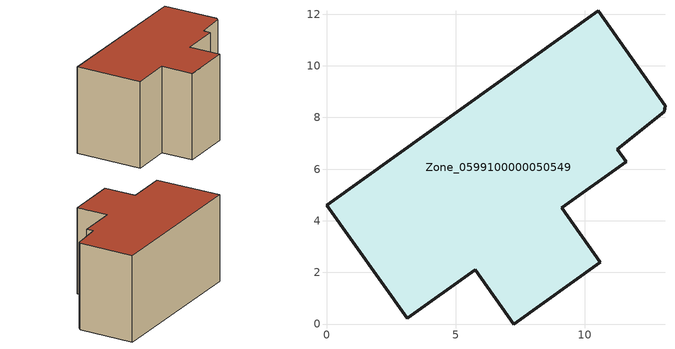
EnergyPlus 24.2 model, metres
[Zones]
Zone_0599100000050549
 floor ground (C_G): 11.61,6.29 9.1,4.5 10.6,2.39 7.26,0 5.76,2.11 3.13,0.22 0,4.6 10.52,12.12 13.11,8.46 13.07,8.22 11.26,6.77 z0
 wall outside (C_F): 10.52,12.12 0,4.6 3.13,0.22 5.76,2.11 7.26,0 10.6,2.39 9.1,4.5 11.61,6.29 11.26,6.77 13.07,8.22 13.11,8.46 10.52,12.12 z0:6.99
 roof outside (C_R): 9.1,4.5 11.61,6.29 11.26,6.77 13.07,8.22 13.11,8.46 10.52,12.12 0,4.6 3.13,0.22 5.76,2.11 7.26,0 10.6,2.39 z6.99
[BUILDING]
Pand.0599100000050549: North Axis=0; Terrain=City; Loads Convergence Tolerance Value=0.04; Temperature Convergence Tolerance Value=0.4; Solar Distribution=FullExterior; Maximum Number of Warmup Days=25; Minimum Number of Warmup Days=1
[Site:Location]
Rotterdam.The.Hague.AP_ZH_NLD Design_Conditions: Latitude=51.96; Longitude=4.45; Time Zone=1; Elevation=-4.5
[SITE:GROUNDTEMPERATURE:BUILDINGSURFACE]
18, 18, 18, 18, 18, 18, 18, 18, 18, 18, 18, 18
[MATERIAL] Thermal Absorptance=0.9; Solar Absorptance=0.7; Visible Absorptance=0.7
Name | Roughness | Thickness | Conductivity | Density | Specific Heat
G.TC.1975-1991 | MediumSmooth | 0.15 | 0.288461 | 540 | 1210
F.TC.1975-1991 | Rough | 0.3 | 0.230769 | 1920 | 840
R.TC.1975-1991 | MediumRough | 0.2 | 0.153846 | 1500 | 1000
[CONSTRUCTION]
C_G: G.TC.1975-1991
C_F: F.TC.1975-1991
C_R: R.TC.1975-1991
[ZONE]
Zone_0599100000050549: Type=1; Multiplier=1; Ceiling Height=Autocalculate; Volume=Autocalculate; Floor Area=autocalculate; Part of Total Floor Area=Yes
[ZONEINFILTRATION:DESIGNFLOWRATE]
Infil_Zone_0599100000050549: Zone or ZoneList or Space or SpaceList=Zone_0599100000050549; Schedule=AlwaysOn; Design Flow Rate Calculation Method=Flow/Area; Flow Rate per Floor Area=0.003; Constant Term Coefficient=1; Temperature Term Coefficient=0; Velocity Term Coefficient=0; Velocity Squared Term Coefficient=0
[HVACTEMPLATE:ZONE:IDEALLOADSAIRSYSTEM]
Zone_0599100000050549: Maximum Heating Supply Air Temperature=50; Minimum Cooling Supply Air Temperature=13; Maximum Heating Supply Air Humidity Ratio=0.0156; Minimum Cooling Supply Air Humidity Ratio=0.0077; Heating Limit=NoLimit; Cooling Limit=NoLimit; Dehumidification Control Type=ConstantSensibleHeatRatio; Cooling Sensible Heat Ratio=0.7; Dehumidification Setpoint=60; Humidification Control Type=None; Humidification Setpoint=30; Outdoor Air Method=None; Outdoor Air Flow Rate per Person=0.00944; Outdoor Air Flow Rate per Zone Floor Area=0; Outdoor Air Flow Rate per Zone=0; Demand Controlled Ventilation Type=None; Outdoor Air Economizer Type=NoEconomizer; Heat Recovery Type=None; Sensible Heat Recovery Effectiveness=0.7; Latent Heat Recovery Effectiveness=0.65
[ZONECONTROL:THERMOSTAT]
ThermostatControl_Zone_0599100000050549: Zone or ZoneList=Zone_0599100000050549; Control Type Schedule=DualSetpointControlType; Control 1=Thermostat_Zone_0599100000050549; Temperature Difference Between Cutout And Setpoint=0
[THERMOSTATSETPOINT:DUALSETPOINT]
Thermostat_Zone_0599100000050549: Heating Setpoint Temperature Schedule=HeatingSetpoint_Zone_0599100000050549; Cooling Setpoint Temperature Schedule=CoolingSetpoint_Zone_0599100000050549
[SCHEDULE:COMPACT]
HeatingSetpoint_Zone_0599100000050549: Through: 12/31, For: AllDays, Until: 24:00, 21
CoolingSetpoint_Zone_0599100000050549: Through: 12/31, For: AllDays, Until: 24:00, 24
DualSetpointControlType: Through: 12/31, For: AllDays, Until: 24:00, 4
AlwaysOn: Through: 12/31, For: AllDays, Until: 24:00, 1
